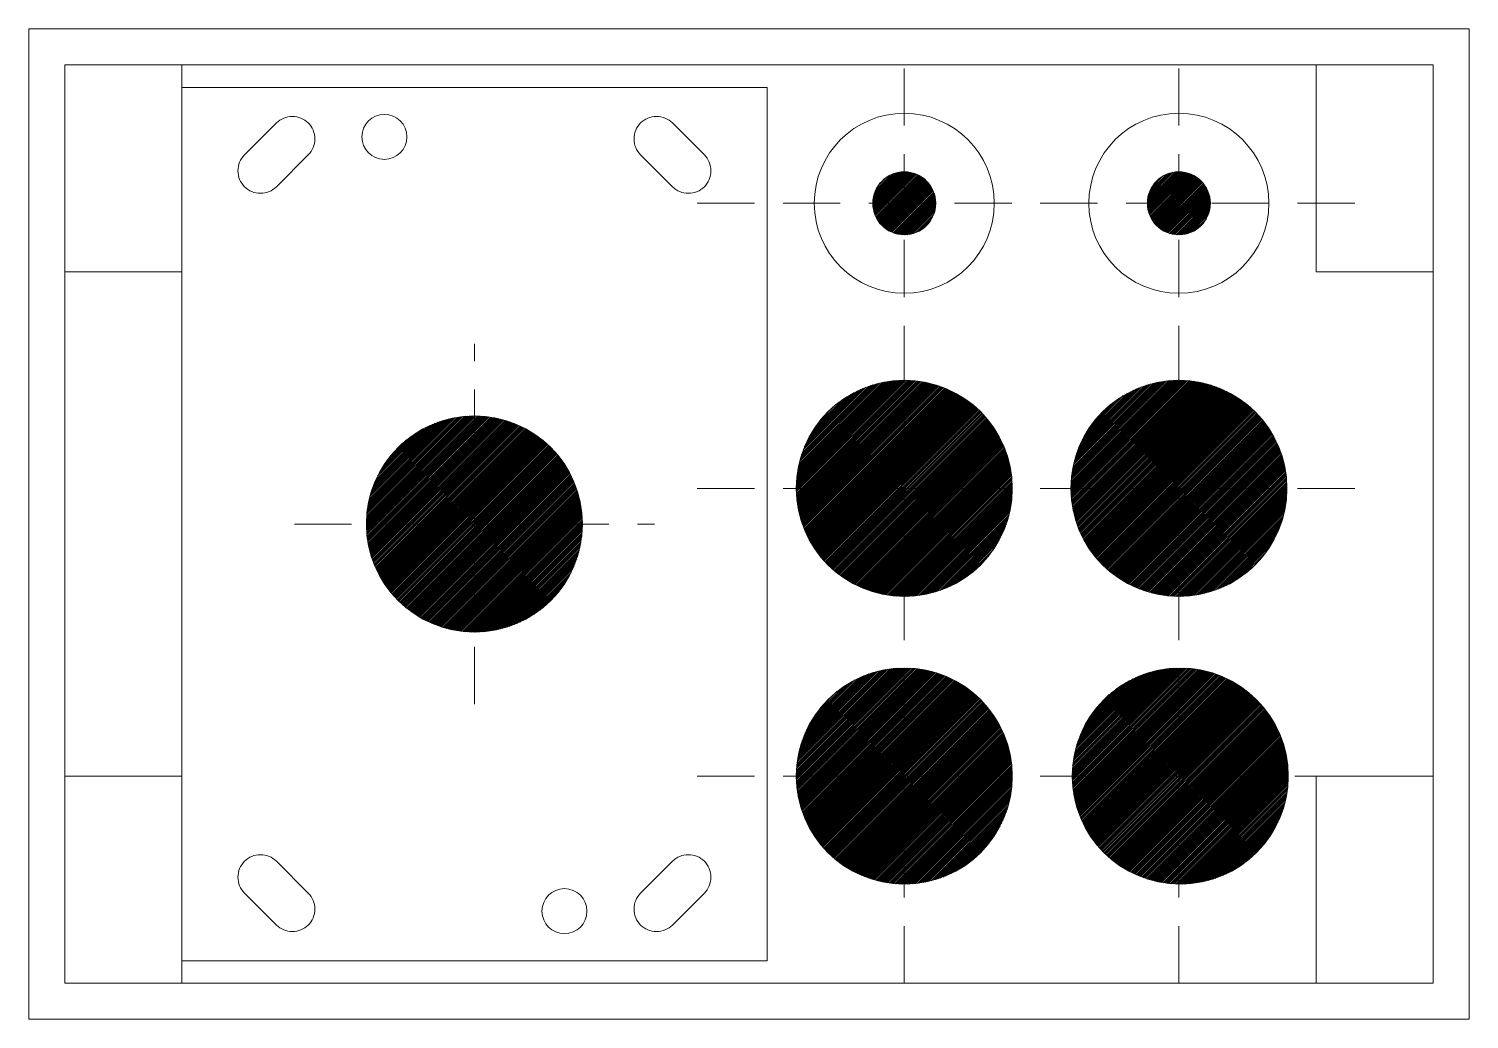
# Model space of a CAD drawing. Header units: millimetres. Extents: x 0 to 160, y 0 to 110.
import ezdxf

# ---------------------------------------------------------------- set-up
doc = ezdxf.new("R2010")
doc.units = ezdxf.units.MM
doc.linetypes.add('DASHED2', pattern=[9.525, 6.35, -3.175])
for name, color, linetype, lineweight, true_color in [('box', 7, 'Continuous', 0, 0xffffff), ('buttons', 7, 'Continuous', 0, 0xffffff), ('buttons-guides', 1, 'DASHED2', 0, 0xff0000), ('joystick', 7, 'Continuous', 0, 0xffffff), ('joystick-guides', 1, 'DASHED2', 0, 0xff0000), ('knobs', 7, 'Continuous', 0, 0xffffff), ('knobs-20mm', 7, 'Continuous', 0, 0xffffff)]:
    doc.layers.add(name, color=color, linetype=linetype, lineweight=lineweight, true_color=true_color)
pattern_1 = [(45, (0, 0), (-0.08838835, 0.08838835), [])]

msp = doc.modelspace()

# ---------------------------------------------------------------- hatches: boundary and pattern name
at = {"layer": 'buttons'}
h = msp.add_hatch(dxfattribs=at)
h.set_pattern_fill('angle45', color=256, scale=0.05, style=0)
h.set_pattern_definition(pattern_1)
edge = h.paths.add_edge_path()
edge.add_arc((97.25, 58.96), 12, 0, 360)
edge = h.paths.add_edge_path()
edge.add_arc((127.75, 58.96), 12, 0, 360)
edge = h.paths.add_edge_path()
edge.add_arc((97.25, 27), 12, 0, 360)
edge = h.paths.add_edge_path()
edge.add_arc((127.9, 27), 12, 0, 360)
edge = h.paths.add_edge_path()
edge.add_line((74.26, 90.62), (148.64, 90.62))
h = msp.add_hatch(dxfattribs=at)
h.set_pattern_fill('ANSI31', color=256, style=0)
h.set_pattern_definition(pattern_1)
edge = h.paths.add_edge_path()
edge.add_arc((97.25, 58.96), 12, 0, 360)
edge = h.paths.add_edge_path()
edge.add_arc((127.75, 58.96), 12, 0, 360)
edge = h.paths.add_edge_path()
edge.add_arc((97.25, 27), 12, 0, 360)
edge = h.paths.add_edge_path()
edge.add_arc((127.9, 27), 12, 0, 360)
at = {"layer": 'joystick'}
h = msp.add_hatch(dxfattribs=at)
h.set_pattern_fill('angle45', color=256, scale=0.05, style=0)
h.set_pattern_definition(pattern_1)
edge = h.paths.add_edge_path()
edge.add_arc((49.5, 55), 12, 0, 360)
h = msp.add_hatch(dxfattribs=at)
h.set_pattern_fill('ANSI31', color=256, style=0)
h.set_pattern_definition(pattern_1)
edge = h.paths.add_edge_path()
edge.add_arc((49.5, 55), 12, 0, 360)
at = {"layer": 'knobs'}
h = msp.add_hatch(dxfattribs=at)
h.set_pattern_fill('angle45', color=256, scale=0.05, style=0)
h.set_pattern_definition(pattern_1)
edge = h.paths.add_edge_path()
edge.add_arc((97.25, 90.62), 3.5, 0, 360)
edge = h.paths.add_edge_path()
edge.add_arc((127.75, 90.62), 3.5, 0, 360)
at = {"layer": 'knobs-20mm'}
h = msp.add_hatch(dxfattribs=at)
h.set_pattern_fill('ANSI31', color=256, style=0)
h.set_pattern_definition(pattern_1)
edge = h.paths.add_edge_path()
edge.add_arc((127.75, 90.62), 3.5, 0, 360)
edge = h.paths.add_edge_path()
edge.add_arc((97.25, 90.62), 3.5, 0, 360)

# ---------------------------------------------------------------- linework, layer by layer
at = {"layer": 'box'}
for p, q in [((0, 110), (160, 110)), ((17, 106), (17, 83)), ((143, 83), (143, 106)), ((17, 83), (4, 83)), ((156, 83), (143, 83)), ((4, 27), (17, 27)), ((17, 27), (17, 4)), ((143, 27), (156, 27)), ((143, 4), (143, 27))]:
    msp.add_line(p, q, dxfattribs=at)
for points in [[(0, 0), (160, 0), (160, 110), (0, 110)], [(4, 4), (156, 4), (156, 106), (4, 106)]]:
    msp.add_lwpolyline(points, close=True, dxfattribs=at)
at = {"layer": 'buttons'}
for centre in [(97.25, 58.96), (127.75, 58.96), (97.25, 27), (127.9, 27)]:
    msp.add_circle(centre, 12, dxfattribs=at)
at = {"layer": 'buttons-guides'}
for p, q in [((97.25, 4), (97.25, 106)), ((127.75, 4), (127.75, 106)), ((74.26, 90.62), (148.64, 90.62)), ((74.26, 58.96), (148.64, 58.96)), ((17, 27), (17, 26)), ((74.26, 27), (148.64, 27)), ((141.64, 27), (140.64, 27))]:
    msp.add_line(p, q, dxfattribs=at)
at = {"layer": 'joystick'}
msp.add_lwpolyline([(17, 6.5), (82, 6.5), (82, 103.5), (17, 103.5)], close=True, dxfattribs=at)
for points in [[(31.04, 99.54), (31.04, 99.54, 0.414214), (27.5, 99.54), (23.96, 96, 0.414214), (23.96, 92.46), (23.96, 92.46, 0.414214), (27.5, 92.46), (31.04, 96, 0.414214)], [(67.96, 99.54), (67.96, 99.54, 0.414214), (67.96, 96), (71.5, 92.46, 0.414214), (75.04, 92.46), (75.04, 92.46, 0.414214), (75.04, 96), (71.5, 99.54, 0.414214)], [(23.96, 17.54), (23.96, 17.54, 0.414214), (23.96, 14), (27.5, 10.46, 0.414214), (31.04, 10.46), (31.04, 10.46, 0.414214), (31.04, 14), (27.5, 17.54, 0.414214)], [(75.04, 17.54), (75.04, 17.54, 0.414214), (71.5, 17.54), (67.96, 14, 0.414214), (67.96, 10.46), (67.96, 10.46, 0.414214), (71.5, 10.46), (75.04, 14, 0.414214)]]:
    msp.add_lwpolyline(points, format="xyb", close=True, dxfattribs=at)
for centre, radius in [((39.5, 98), 2.5), ((49.5, 55), 12), ((59.5, 12), 2.5)]:
    msp.add_circle(centre, radius, dxfattribs=at)
at = {"layer": 'joystick-guides'}
for p, q in [((49.5, 35), (49.5, 75)), ((29.5, 55), (69.5, 55))]:
    msp.add_line(p, q, dxfattribs=at)
at = {"layer": 'knobs'}
for centre in [(97.25, 90.62), (127.75, 90.62)]:
    msp.add_circle(centre, 3.5, dxfattribs=at)
at = {"layer": 'knobs-20mm'}
for centre in [(97.25, 90.62), (127.75, 90.62)]:
    msp.add_circle(centre, 10, dxfattribs=at)

doc.saveas('drawing.dxf')
